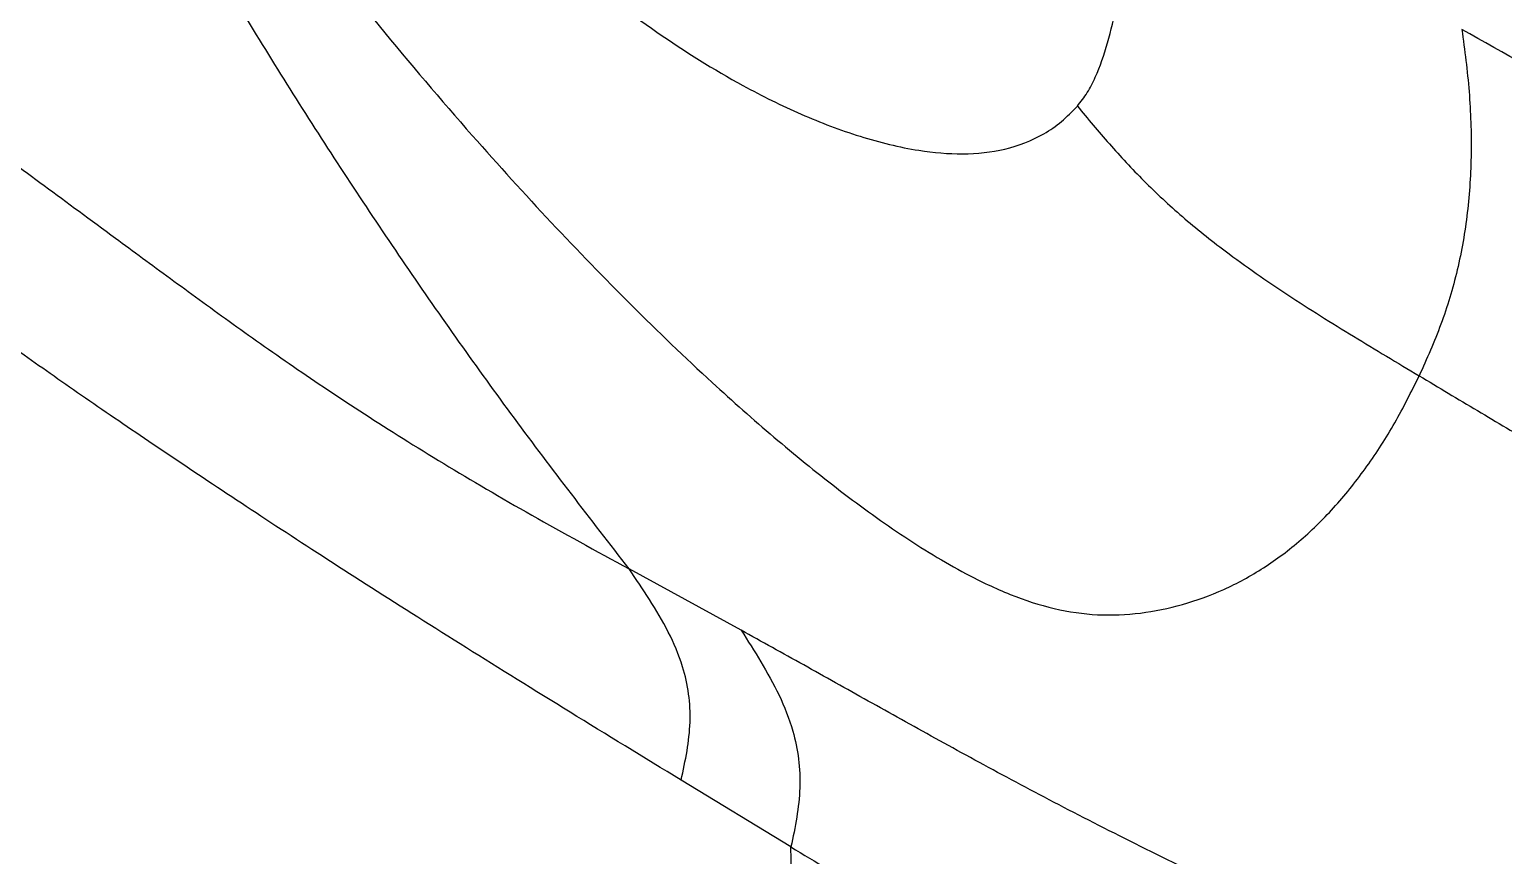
# Model space of a CAD drawing. Extents: x 400 to 501, y 484 to 634.
# Drawn here: x 413.37 to 419.03, y 561.47 to 564.64 of the extents above; entities that cross this region are included whole.
import ezdxf

# ---------------------------------------------------------------- set-up
doc = ezdxf.new("R2010")
doc.units = 0
doc.header["$MEASUREMENT"] = 0
doc.layers.add('DIM', color=3, linetype='Continuous')
doc.layers.add('GEOMETRY', color=3, linetype='Continuous', lineweight=25)

# ---------------------------------------------------------------- blocks, each defined once
blk = doc.blocks.new('2026 GRANDEE')
at = {"layer": 'GEOMETRY', "ltscale": 16}
for p, q in [((-34.3226, -34.5034), (-34.7526, -34.2679)), ((-34.1316, -35.3355), (-34.5533, -35.0793))]:
    blk.add_line(p, q, dxfattribs=at)
for points, knots in [([(-38.1892, -27.6775), (-38.1293, -27.8607), (-38.0095, -28.2269), (-37.7964, -28.7673), (-37.5603, -29.2973), (-37.3001, -29.8149), (-37.0183, -30.3193), (-36.7166, -30.8096), (-36.3971, -31.2849), (-36.0622, -31.7437), (-35.7143, -32.1846), (-35.3763, -32.5824), (-35.0527, -32.9391), (-34.7456, -33.2565), (-34.4605, -33.5302), (-34.1977, -33.7635), (-33.9572, -33.9595), (-33.7118, -34.1381), (-33.4884, -34.2753), (-33.2903, -34.3694), (-33.1206, -34.4249), (-32.9537, -34.4486), (-32.7901, -34.4412), (-32.6283, -34.4082), (-32.4693, -34.3506), (-32.316, -34.2674), (-32.1717, -34.159), (-32.0388, -34.0275), (-31.9188, -33.8759), (-31.8111, -33.7088), (-31.7505, -33.5869), (-31.7202, -33.5259)], [0, 0, 0, 0, 0.050311, 0.100585, 0.150821, 0.201037, 0.251271, 0.301552, 0.351835, 0.402074, 0.452287, 0.502444, 0.544203, 0.585876, 0.627463, 0.658649, 0.689819, 0.720947, 0.752015, 0.772699, 0.793331, 0.813979, 0.834698, 0.855423, 0.876085, 0.896715, 0.91733, 0.937947, 0.95859, 0.979267, 1, 1, 1, 1]), ([(-37.493, -28.2701), (-37.413, -28.4284), (-37.253, -28.7448), (-37.0027, -29.2118), (-36.7436, -29.6718), (-36.4733, -30.122), (-36.1899, -30.559), (-35.8906, -30.9772), (-35.5858, -31.3528), (-35.2774, -31.6821), (-34.969, -31.9649), (-34.6484, -32.212), (-34.3544, -32.3956), (-34.0928, -32.5248), (-33.8666, -32.6108), (-33.6587, -32.6621), (-33.4718, -32.6784), (-33.3086, -32.662), (-33.1824, -32.6133), (-33.0918, -32.5514), (-33.0521, -32.5105), (-33.0322, -32.4901)], [0, 0, 0, 0, 0.071795, 0.143548, 0.215334, 0.287182, 0.358986, 0.430727, 0.502375, 0.564979, 0.627394, 0.68975, 0.752024, 0.793444, 0.834758, 0.876107, 0.907207, 0.938182, 0.969078, 0.984539, 1, 1, 1, 1]), ([(-34.7526, -34.2679), (-34.9007, -34.076), (-35.1956, -33.694), (-35.6127, -33.1034), (-36.0084, -32.5037), (-36.3806, -31.8934), (-36.7316, -31.2738), (-36.947, -30.8508), (-37.0544, -30.6399)], [0, 0, 0, 0, 0.170079, 0.338512, 0.505506, 0.671274, 0.836031, 1, 1, 1, 1]), ([(-33.0322, -32.4901), (-33.0191, -32.4734), (-32.993, -32.4401), (-32.9526, -32.3596), (-32.9137, -32.2479), (-32.8808, -32.1035), (-32.8495, -31.9041), (-32.8269, -31.649), (-32.8244, -31.4403), (-32.8231, -31.3369)], [0, 0, 0, 0, 0.063084, 0.125742, 0.250749, 0.377388, 0.503727, 0.754079, 1, 1, 1, 1]), ([(-37.7833, -32.1342), (-37.7378, -32.1829), (-37.6467, -32.2803), (-37.4681, -32.4385), (-37.2513, -32.608), (-37.0021, -32.7924), (-36.7545, -32.9748), (-36.5159, -33.1506), (-36.2909, -33.315), (-36.0459, -33.4887), (-35.774, -33.6709), (-35.4701, -33.8615), (-35.1338, -34.0594), (-34.8796, -34.1984), (-34.7526, -34.2679)], [0, 0, 0, 0, 0.099969, 0.199939, 0.299903, 0.399898, 0.499907, 0.571308, 0.642819, 0.714364, 0.785845, 0.857306, 0.928728, 1, 1, 1, 1]), ([(-31.556, -32.1956), (-31.5456, -32.2752), (-31.525, -32.4336), (-31.5175, -32.6693), (-31.5313, -32.8994), (-31.5701, -33.1205), (-31.6335, -33.3317), (-31.6912, -33.4609), (-31.7202, -33.5259)], [0, 0, 0, 0, 0.170899, 0.340046, 0.505564, 0.670156, 0.834032, 1, 1, 1, 1]), ([(-30.5793, -32.7457), (-30.7417, -32.6541), (-31.066, -32.4711), (-31.3928, -32.2874), (-31.556, -32.1956)], [0, 0, 0, 0, 0.5006824, 1, 1, 1, 1]), ([(-33.0322, -32.4901), (-32.9919, -32.5386), (-32.9114, -32.6356), (-32.7787, -32.7787), (-32.6296, -32.9172), (-32.4448, -33.0651), (-32.2237, -33.218), (-31.9735, -33.3745), (-31.8043, -33.4757), (-31.7202, -33.5259)], [0, 0, 0, 0, 0.118119, 0.236166, 0.356041, 0.479624, 0.651002, 0.826639, 1, 1, 1, 1]), ([(-34.5533, -35.0793), (-34.697, -34.9913), (-34.9849, -34.8153), (-35.3833, -34.5678), (-35.7475, -34.3374), (-36.074, -34.126), (-36.3729, -33.9285), (-36.6499, -33.7422), (-36.9043, -33.5675), (-37.1339, -33.4054), (-37.3341, -33.2584), (-37.5006, -33.1288), (-37.6358, -33.0153), (-37.7057, -32.9502), (-37.7406, -32.9177)], [0, 0, 0, 0, 0.083148, 0.166527, 0.249892, 0.33333, 0.416782, 0.500095, 0.583435, 0.666774, 0.750082, 0.833382, 0.916694, 1, 1, 1, 1]), ([(-31.7202, -33.5259), (-31.6457, -33.5704), (-31.4967, -33.6593), (-31.3477, -33.748), (-31.2732, -33.7924)], [0, 0, 0, 0, 0.499964, 1, 1, 1, 1]), ([(-34.5533, -35.0793), (-34.545, -35.0417), (-34.5288, -34.9676), (-34.5161, -34.856), (-34.5214, -34.7465), (-34.5482, -34.6288), (-34.6002, -34.5071), (-34.6733, -34.3849), (-34.7263, -34.3066), (-34.7526, -34.2679)], [0, 0, 0, 0, 0.123277, 0.243744, 0.3639372, 0.4868629, 0.6567448, 0.8300284, 1, 1, 1, 1]), ([(-34.3226, -34.5034), (-34.2971, -34.5433), (-34.2457, -34.6241), (-34.1752, -34.7503), (-34.1252, -34.8756), (-34.0997, -34.9963), (-34.095, -35.1081), (-34.1075, -35.2218), (-34.1235, -35.2974), (-34.1316, -35.3355)], [0, 0, 0, 0, 0.169165, 0.342021, 0.512095, 0.635545, 0.756328, 0.877067, 1, 1, 1, 1]), ([(-26.767, -38.1478), (-26.9511, -38.062), (-27.3194, -37.8904), (-27.8764, -37.6369), (-28.4362, -37.3829), (-28.9599, -37.144), (-29.4448, -36.9206), (-29.8891, -36.7139), (-30.3279, -36.5078), (-30.7581, -36.3042), (-31.1769, -36.1054), (-31.5821, -35.9133), (-31.9713, -35.729), (-32.342, -35.5527), (-32.6902, -35.384), (-33.0119, -35.2222), (-33.3067, -35.0669), (-33.5796, -34.9176), (-33.8368, -34.7742), (-34.0838, -34.6357), (-34.243, -34.5475), (-34.3226, -34.5034)], [0, 0, 0, 0, 0.062229, 0.124492, 0.186883, 0.24934, 0.299279, 0.349211, 0.399179, 0.449203, 0.499258, 0.549363, 0.599514, 0.649688, 0.699866, 0.749996, 0.800036, 0.850087, 0.900137, 0.950117, 1, 1, 1, 1]), ([(-34.0628, -44.6503), (-34.0642, -44.1307), (-34.0669, -43.0916), (-34.0763, -41.5349), (-34.0887, -39.98), (-34.1032, -38.4274), (-34.1186, -36.8779), (-34.1273, -35.8495), (-34.1316, -35.3355)], [0, 0, 0, 0, 0.166519, 0.3329711, 0.4994676, 0.6662278, 0.8331787, 1, 1, 1, 1]), ([(-34.1316, -35.3355), (-34.0369, -35.3928), (-33.8473, -35.5076), (-33.5511, -35.6855), (-33.241, -35.8703), (-32.9338, -36.0514), (-32.6304, -36.2285), (-32.333, -36.4002), (-32.0168, -36.5809), (-31.681, -36.7707), (-31.3454, -36.9585), (-31.0145, -37.1417), (-30.6929, -37.3184), (-30.3616, -37.4989), (-30.0228, -37.6823), (-29.6781, -37.8676), (-29.2713, -38.085), (-28.802, -38.3343), (-28.2726, -38.6138), (-27.7434, -38.892), (-27.3913, -39.0765), (-27.2153, -39.1687)], [0, 0, 0, 0, 0.062367, 0.12488, 0.187451, 0.250002, 0.30014, 0.350323, 0.400499, 0.450649, 0.500751, 0.542467, 0.584166, 0.625829, 0.667451, 0.709057, 0.750681, 0.813133, 0.875515, 0.937773, 1, 1, 1, 1])]:
    blk.add_open_spline(points, degree=3, knots=knots, dxfattribs=at)

msp = doc.modelspace()

# ---------------------------------------------------------------- block references
at = {"layer": 'DIM'}
msp.add_blockref('2026 GRANDEE', (450.4248, 596.8403), dxfattribs=at)

doc.saveas('drawing.dxf')
